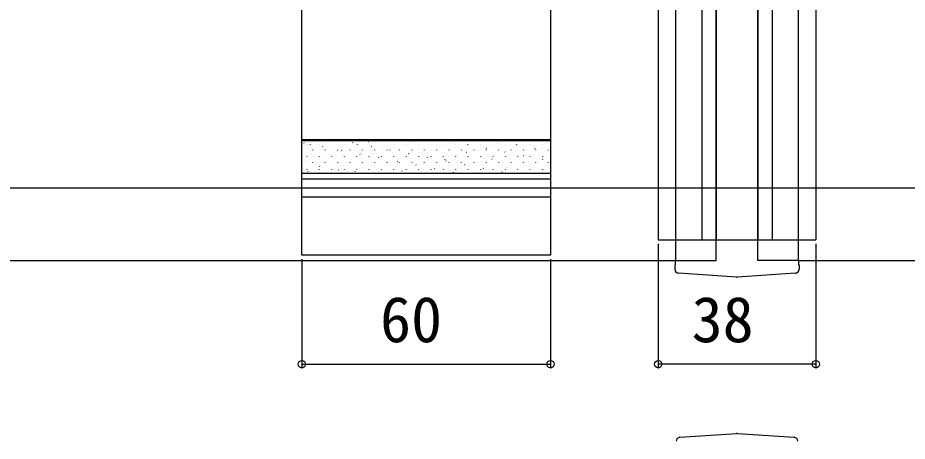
# Model space of a CAD drawing. Units: millimetres, scale not verified. Extents: x -875 to 875, y -1300 to 1294.
# Drawn here: x -1.5 to 213.1, y -494.7 to -392.6 of the extents above; entities that cross this region are included whole.
import ezdxf
from ezdxf.enums import TextEntityAlignment as Align

# ---------------------------------------------------------------- set-up
doc = ezdxf.new("R2010")
doc.units = ezdxf.units.MM
doc.header["$LTSCALE"] = 8
for name, color, linetype in [('0-3_YKK_12', 2, 'Continuous'), ('0-4_YKK_13', 4, 'Continuous'), ('0-5_YKK_D', 6, 'Continuous'), ('0-7_YSS_K', 3, 'Continuous')]:
    doc.layers.add(name, color=color, linetype=linetype)
doc.styles.add('ＭＳ ゴシック', font='')
doc.styles.get('ＭＳ ゴシック').set_extended_font_data('MS Gothic')

msp = doc.modelspace()

# ---------------------------------------------------------------- linework, layer by layer
at = {"layer": '0-3_YKK_12'}
for p, q in [((-53, -451.15), (157.152, -451.15)), ((186.848, -451.15), (838.228, -451.15))]:
    msp.add_line(p, q, dxfattribs=at)
for points in [[(157.152, -451.15), (167, -451.15), (167, -251.15)], [(186.848, -451.15), (177, -451.15), (177, -251.15)]]:
    msp.add_lwpolyline(points, dxfattribs=at)
at = {"layer": '0-4_YKK_13'}
for p, q in [((153, -256.15), (153, -446.15)), ((163.5, -256.15), (163.5, -446.15)), ((167, -256.15), (167, -446.15)), ((177, -256.15), (177, -446.15)), ((180.5, -256.15), (180.5, -446.15)), ((191, -256.15), (191, -446.15)), ((157.232, -449.97), (157.232, -287.082)), ((186.768, -287.082), (186.768, -449.97)), ((67, -430.169), (67, -421.948)), ((67, -421.948), (127, -421.948)), ((67, -422.196), (127, -422.196)), ((67.575, -422.801), (67.52, -422.718)), ((71.712, -422.603), (71.708, -422.594)), ((79.305, -422.765), (79.25, -422.682)), ((83.048, -422.526), (83.045, -422.517)), ((94.385, -422.45), (94.382, -422.44)), ((102.56, -422.384), (102.505, -422.301)), ((105.722, -422.373), (105.718, -422.364)), ((114.29, -422.348), (114.234, -422.265)), ((117.058, -422.296), (117.055, -422.287)), ((68.299, -423.093), (68.299, -423.043)), ((69.083, -423.202), (69.079, -423.193)), ((69.674, -424.518), (69.674, -424.468)), ((71.289, -423.093), (71.289, -423.043)), ((72.079, -423.685), (72.023, -423.602)), ((72.664, -424.518), (72.664, -424.468)), ((74.279, -423.093), (74.279, -423.043)), ((75.312, -424.747), (75.309, -424.738)), ((75.654, -424.518), (75.654, -424.468)), ((76.582, -424.57), (76.527, -424.486)), ((77.269, -423.093), (77.269, -423.043)), ((77.807, -423.771), (77.804, -423.762)), ((78.644, -424.518), (78.644, -424.468)), ((80.259, -423.093), (80.259, -423.043)), ((80.419, -423.125), (80.416, -423.116)), ((81.634, -424.518), (81.634, -424.468)), ((83.249, -423.093), (83.249, -423.043)), ((83.808, -423.649), (83.753, -423.566)), ((84.624, -424.518), (84.624, -424.468)), ((86.239, -423.093), (86.239, -423.043)), ((86.649, -424.671), (86.645, -424.661)), ((87.614, -424.518), (87.614, -424.468)), ((88.311, -424.534), (88.256, -424.45)), ((89.144, -423.695), (89.141, -423.685)), ((89.229, -423.093), (89.229, -423.043)), ((90.604, -424.518), (90.604, -424.468)), ((91.756, -423.049), (91.753, -423.039)), ((92.219, -423.093), (92.219, -423.043)), ((93.594, -424.518), (93.594, -424.468)), ((95.209, -423.093), (95.209, -423.043)), ((96.584, -424.518), (96.584, -424.468)), ((97.985, -424.594), (97.982, -424.585)), ((98.199, -423.093), (98.199, -423.043)), ((99.574, -424.518), (99.574, -424.468)), ((100.481, -423.618), (100.477, -423.609)), ((101.189, -423.093), (101.189, -423.043)), ((102.564, -424.518), (102.564, -424.468)), ((103.093, -422.972), (103.089, -422.963)), ((104.179, -423.093), (104.179, -423.043)), ((105.554, -424.518), (105.554, -424.468)), ((107.063, -423.269), (107.008, -423.186)), ((107.169, -423.093), (107.169, -423.043)), ((108.544, -424.518), (108.544, -424.468)), ((109.322, -424.517), (109.319, -424.508)), ((110.159, -423.093), (110.159, -423.043)), ((111.566, -424.153), (111.511, -424.07)), ((111.534, -424.518), (111.534, -424.468)), ((111.817, -423.541), (111.814, -423.532)), ((113.149, -423.093), (113.149, -423.043)), ((114.429, -422.895), (114.426, -422.886)), ((114.524, -424.518), (114.524, -424.468)), ((116.139, -423.093), (116.139, -423.043)), ((117.514, -424.518), (117.514, -424.468)), ((118.793, -423.233), (118.738, -423.15)), ((119.129, -423.093), (119.129, -423.043)), ((120.504, -424.518), (120.504, -424.468)), ((120.659, -424.441), (120.655, -424.431)), ((122.119, -423.093), (122.119, -423.043)), ((123.154, -423.465), (123.151, -423.455)), ((123.296, -424.117), (123.241, -424.034)), ((123.494, -424.518), (123.494, -424.468)), ((125.109, -423.093), (125.109, -423.043)), ((125.766, -422.819), (125.763, -422.809)), ((126.484, -424.518), (126.484, -424.468)), ((67.575, -426.968), (67.572, -426.959)), ((68.299, -426.133), (68.299, -426.083)), ((70.071, -425.992), (70.067, -425.983)), ((71.289, -426.133), (71.289, -426.083)), ((72.683, -425.346), (72.68, -425.337)), ((74.279, -426.133), (74.279, -426.083)), ((77.269, -426.133), (77.269, -426.083)), ((78.912, -426.891), (78.909, -426.882)), ((80.259, -426.133), (80.259, -426.083)), ((81.085, -425.454), (81.03, -425.371)), ((81.407, -425.916), (81.404, -425.906)), ((83.249, -426.133), (83.249, -426.083)), ((84.02, -425.269), (84.016, -425.26)), ((85.588, -426.339), (85.533, -426.255)), ((86.239, -426.133), (86.239, -426.083)), ((89.229, -426.133), (89.229, -426.083)), ((90.249, -426.815), (90.245, -426.805)), ((92.219, -426.133), (92.219, -426.083)), ((92.744, -425.839), (92.741, -425.829)), ((92.815, -425.418), (92.759, -425.335)), ((95.209, -426.133), (95.209, -426.083)), ((95.356, -425.193), (95.353, -425.183)), ((97.318, -426.303), (97.263, -426.219)), ((98.199, -426.133), (98.199, -426.083)), ((101.189, -426.133), (101.189, -426.083)), ((101.585, -426.738), (101.582, -426.729)), ((104.081, -425.762), (104.077, -425.753)), ((104.179, -426.133), (104.179, -426.083)), ((106.693, -425.116), (106.69, -425.107)), ((107.169, -426.133), (107.169, -426.083)), ((110.159, -426.133), (110.159, -426.083)), ((112.922, -426.661), (112.919, -426.652)), ((113.149, -426.133), (113.149, -426.083)), ((115.417, -425.686), (115.414, -425.676)), ((116.07, -425.038), (116.014, -424.954)), ((116.139, -426.133), (116.139, -426.083)), ((118.03, -425.04), (118.026, -425.03)), ((119.129, -426.133), (119.129, -426.083)), ((120.573, -425.922), (120.518, -425.839)), ((122.119, -426.133), (122.119, -426.083)), ((124.259, -426.585), (124.255, -426.575)), ((125.076, -426.807), (125.021, -426.723)), ((125.109, -426.133), (125.109, -426.083)), ((126.754, -425.609), (126.751, -425.599)), ((68.299, -429.173), (68.299, -429.123)), ((69.674, -427.558), (69.674, -427.508)), ((71.176, -429.112), (71.172, -429.103)), ((71.34, -428.488), (71.284, -428.405)), ((71.289, -429.173), (71.289, -429.123)), ((72.664, -427.558), (72.664, -427.508)), ((73.671, -428.136), (73.668, -428.127)), ((74.279, -429.173), (74.279, -429.123)), ((75.654, -427.558), (75.654, -427.508)), ((76.283, -427.49), (76.28, -427.481)), ((77.269, -429.173), (77.269, -429.123)), ((78.644, -427.558), (78.644, -427.508)), ((80.259, -429.173), (80.259, -429.123)), ((81.634, -427.558), (81.634, -427.508)), ((82.512, -429.036), (82.509, -429.026)), ((83.249, -429.173), (83.249, -429.123)), ((84.624, -427.558), (84.624, -427.508)), ((85.008, -428.06), (85.004, -428.05)), ((86.239, -429.173), (86.239, -429.123)), ((87.614, -427.558), (87.614, -427.508)), ((87.62, -427.414), (87.617, -427.404)), ((89.229, -429.173), (89.229, -429.123)), ((90.091, -427.223), (90.036, -427.14)), ((90.604, -427.558), (90.604, -427.508)), ((92.219, -429.173), (92.219, -429.123)), ((93.594, -427.558), (93.594, -427.508)), ((93.849, -428.959), (93.846, -428.95)), ((94.595, -428.108), (94.539, -428.024)), ((95.209, -429.173), (95.209, -429.123)), ((96.344, -427.983), (96.341, -427.974)), ((96.584, -427.558), (96.584, -427.508)), ((98.199, -429.173), (98.199, -429.123)), ((98.957, -427.337), (98.953, -427.328)), ((99.098, -428.992), (99.043, -428.909)), ((99.574, -427.558), (99.574, -427.508)), ((101.189, -429.173), (101.189, -429.123)), ((101.821, -427.187), (101.766, -427.104)), ((102.564, -427.558), (102.564, -427.508)), ((104.179, -429.173), (104.179, -429.123)), ((105.186, -428.882), (105.182, -428.873)), ((105.554, -427.558), (105.554, -427.508)), ((106.324, -428.072), (106.269, -427.988)), ((107.169, -429.173), (107.169, -429.123)), ((107.681, -427.906), (107.678, -427.897)), ((108.544, -427.558), (108.544, -427.508)), ((110.159, -429.173), (110.159, -429.123)), ((110.293, -427.26), (110.29, -427.251)), ((110.827, -428.956), (110.772, -428.873)), ((111.534, -427.558), (111.534, -427.508)), ((113.149, -429.173), (113.149, -429.123)), ((114.524, -427.558), (114.524, -427.508)), ((116.139, -429.173), (116.139, -429.123)), ((116.522, -428.806), (116.519, -428.796)), ((117.514, -427.558), (117.514, -427.508)), ((119.018, -427.83), (119.014, -427.82)), ((119.129, -429.173), (119.129, -429.123)), ((120.504, -427.558), (120.504, -427.508)), ((121.63, -427.184), (121.627, -427.174)), ((122.119, -429.173), (122.119, -429.123)), ((123.494, -427.558), (123.494, -427.508)), ((125.109, -429.173), (125.109, -429.123)), ((126.484, -427.558), (126.484, -427.508)), ((68.547, -429.711), (68.543, -429.702)), ((75.843, -429.372), (75.788, -429.289)), ((79.883, -429.635), (79.88, -429.625)), ((91.22, -429.558), (91.217, -429.548)), ((99.945, -430.127), (99.941, -430.118)), ((102.557, -429.481), (102.553, -429.472)), ((103.601, -429.876), (103.546, -429.793)), ((111.281, -430.051), (111.278, -430.041)), ((113.893, -429.405), (113.89, -429.395)), ((115.331, -429.84), (115.275, -429.757)), ((122.618, -429.974), (122.615, -429.965)), ((125.23, -429.328), (125.227, -429.319)), ((67, -431.474), (127, -431.474)), ((67, -435.75), (127, -435.75)), ((153, -446.15), (191, -446.15)), ((157, -452.176), (157, -452.16)), ((157, -452.176), (157.083, -452.259)), ((157, -452.176), (157, -453.225)), ((187, -452.176), (187, -452.16)), ((157, -453.237), (157, -453.225)), ((171.9, -455.159), (157.933, -454.226)), ((186.067, -454.226), (172.1, -455.159)), ((187, -453.225), (187, -453.237)), ((158.234, -493.791), (171.9, -492.879)), ((172.1, -492.879), (185.766, -493.791))]:
    msp.add_line(p, q, dxfattribs=at)
msp.add_lwpolyline([(127, -252.45), (127, -449.85), (67, -449.85), (67, -252.45)], close=True, dxfattribs=at)
for points in [[(127, -421.948), (127, -430.169), (67, -430.169)], [(186.917, -452.259), (187, -452.176), (187, -453.225)]]:
    msp.add_lwpolyline(points, dxfattribs=at)
for centre, radius, start, end in [((157.993, -453.235), 0.993, 180.11503, 265.85405), ((186.007, -453.235), 0.993, 274.14066, 359.89026), ((172, -494.376), 1.5, 86.18593, 93.81407), ((158.301, -494.788), 1, 93.81407, 176.5), ((185.699, -494.788), 1, 3.5, 86.18593)]:
    msp.add_arc(centre, radius, start, end, dxfattribs=at)
for centre, major_axis, ratio, start_param, end_param in [((157.08, -449.763), (0.013, -2.5), 0.060953, 6.2217902, 7.7711026), ((186.92, -449.763), (-0.013, -2.5), 0.060953, 4.7952681, 6.3445805), ((158, -453.728), (1, -0.045), 0.500748, 4.6558273, 4.6681227), ((186, -453.728), (1, 0.045), 0.500748, 4.7566553, 4.7689506), ((172, -453.66), (0, -1.503), 0.998131, 6.2166177, 6.3497529)]:
    msp.add_ellipse(centre, major_axis=major_axis, ratio=ratio, start_param=start_param, end_param=end_param, dxfattribs=at)
at = {"layer": '0-5_YKK_D'}
for p, q in [((153, -447.15), (153, -477.15)), ((191, -447.15), (191, -477.15)), ((67, -450.85), (67, -477.15)), ((127, -450.85), (127, -477.15)), ((67, -476.15), (127, -476.15)), ((191, -476.15), (153, -476.15))]:
    msp.add_line(p, q, dxfattribs=at)
for centre in [(67, -476.15), (127, -476.15), (153, -476.15), (191, -476.15)]:
    msp.add_circle(centre, 0.875, dxfattribs=at)
at = {"layer": '0-7_YSS_K'}
msp.add_line((-70.5, -433.65), (838.228, -433.65), dxfattribs=at)

# ---------------------------------------------------------------- texts
at = {"layer": '0-5_YKK_D', "style": 'ＭＳ ゴシック'}
for s, p in [('60', (85.878, -474.15)), ('38', (161.048, -474.15))]:
    msp.add_text(s, height=11, dxfattribs=at).set_placement(p, align=Align.BOTTOM_LEFT)

doc.saveas('drawing.dxf')
